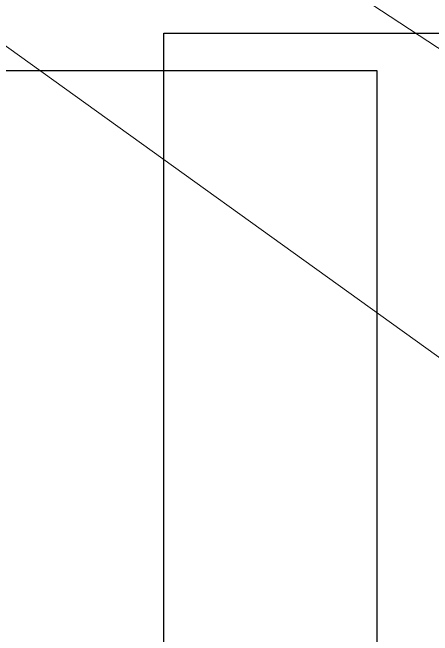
# Model space of a CAD drawing. Header units: millimetres. Extents: x 100 to 940, y 100 to 694.
# Drawn here: x 361.17 to 365.09, y 536.21 to 542.02 of the extents above; entities that cross this region are included whole.
import ezdxf

# ---------------------------------------------------------------- set-up
doc = ezdxf.new("R2010")
doc.units = ezdxf.units.MM

msp = doc.modelspace()

# ---------------------------------------------------------------- linework, layer by layer
at = {"color": 2, "lineweight": 20}
for p, q in [((351.3464, 548.723), (367.0138, 537.4584)), ((354.4635, 548.723), (371.5559, 537.4584))]:
    msp.add_line(p, q, dxfattribs=at)
for p, q in [((362.5799, 531.1398), (362.5799, 541.8273)), ((362.5799, 541.8273), (380.3924, 541.8273))]:
    msp.add_line(p, q)
at = {"color": 1}
for p, q in [((348.2292, 541.4788), (364.569, 541.4788)), ((364.569, 541.4788), (364.569, 444.7974))]:
    msp.add_line(p, q, dxfattribs=at)

doc.saveas('drawing.dxf')
